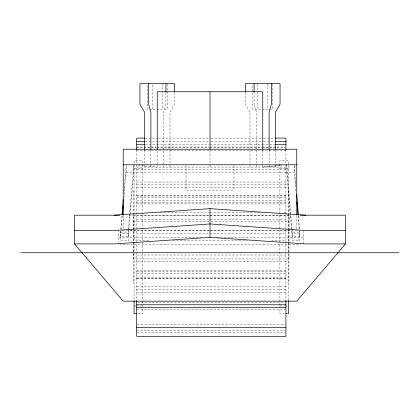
<?xml version="1.0" encoding="UTF-8"?>
<svg xmlns="http://www.w3.org/2000/svg" width="420" height="420" viewBox="0 0 420 420"><rect width="100%" height="100%" fill="white"/><g stroke="black" fill="none" stroke-linecap="round" stroke-linejoin="round"><path stroke-width="0.32" stroke-dasharray="2.1 1.58" d="M152.313 109.189L152.313 84.32M174.573 92.647L174.573 104.197L170 112.093L170 167.092M128.751 229.435L128.121 236.591L120.514 236.591L120.514 232.082L121.889 215.806M123.874 192.376L126.131 165.685M128.121 236.591L128.231 230.78M128.289 230.129L133.739 165.685M120.514 236.591L122.346 215.77M123.895 198.198L126.184 172.174L126.184 165.034M128.809 228.785L133.796 172.174L133.796 165.685M262.747 150.055L262.747 167.092L281.998 165.396M262.747 167.092L282.025 165.396M145.204 138.096L157.642 138.096M158.298 138.096L210.662 138.096M211.312 138.096L263.025 138.096M263.676 138.096L274.806 138.096M145.204 141.598L157.642 141.598M158.298 141.598L210.662 141.598M211.312 141.598L263.025 141.598M263.676 141.598L274.806 141.598M145.204 144.275L156.334 144.275M156.986 144.275L209.349 144.275M210.005 144.275L261.713 144.275M262.369 144.275L274.806 144.275M136.694 147.005L156.334 147.005M156.986 147.005L209.349 147.005M210.005 147.005L261.713 147.005M262.369 147.005L285.28 147.005M136.694 147.515L156.334 147.515M156.986 147.515L209.349 147.515M210.005 147.515L261.713 147.515M262.369 147.515L285.28 147.515M136.694 150.239L285.931 150.239M136.694 167.081L285.931 167.081M134.069 168.425L142.727 168.425M279.888 168.425L288.545 168.425M136.694 169.643L285.931 169.643M136.694 172.121L285.931 172.121M126.184 172.174L133.796 172.174M291.9 228.827L286.734 165.034L286.734 172.174L294.341 172.174L296.095 192.995M136.694 182.044L285.931 182.044M136.694 184.879L285.931 184.879M136.694 187.609L285.931 187.609M136.694 195.683L285.931 195.683M136.694 195.988L285.931 195.988M136.694 197.332L285.931 197.332M136.694 200.723L285.931 200.723M136.694 202.577L285.931 202.577M136.694 203.915L285.931 203.915M160.262 212.809L209.349 212.809M210.005 212.809L259.749 212.809M283.967 212.809L285.931 212.809M128.987 215.192L291.013 215.192M209.27 215.486L133.465 215.486L133.465 258.941L288.997 258.941L288.997 253.848M209.921 215.486L288.997 215.486L288.997 251.937M136.694 219.392L209.349 219.392M210.005 219.392L285.931 219.392M133.465 221.849L210.578 221.849M211.228 221.849L288.997 221.849M129.932 230.155L209.317 230.155M209.974 230.155L290.02 230.155M122.425 230.496L297.575 230.496M120.514 232.082L128.121 232.082M291.953 229.478L292.163 232.082L299.77 232.082L299.77 236.591L292.163 236.591L291.669 230.738M118.781 237.211L203.416 237.211M216.536 237.211L303.796 237.211M148.481 240.776L136.694 240.776L136.694 233.651L285.931 233.651L285.931 240.776L271.535 240.776M172.699 240.776L247.317 240.776M119.438 244.272L300.515 244.272M136.694 255.029L285.931 255.029M136.694 261.618L285.931 261.618M136.694 270.512L285.931 270.512M136.694 271.85L285.931 271.85M136.694 273.704L285.931 273.704M136.694 277.095L285.931 277.095M136.694 278.439L285.931 278.439M136.694 278.744L285.931 278.744M136.694 286.818L285.931 286.818M136.694 289.543L285.931 289.543M136.694 292.378L285.931 292.378M137.351 302.3L285.28 302.3M134.069 306.002L135.922 306.002M136.542 306.002L142.727 306.002M279.888 306.002L284.834 306.002M285.453 306.002L287.926 306.002M136.694 309.824L285.28 309.824M137.776 313.635L142.727 313.635L142.727 308.464M284.834 313.635L279.888 313.635L279.888 308.464M137.351 324.188L285.28 324.188M136.694 330.151L285.28 330.151M137.351 332.829L285.28 332.829M137.975 165.396L157.259 167.092L157.259 150.055M298.016 215.77L299.77 236.591M286.734 172.174L291.611 230.087M294.394 165.685L296.079 186.517M298.452 215.806L299.77 232.082M303.796 230.795L303.796 244.272M296.777 215.528L296.777 229.194M294.341 165.685L294.341 172.174M292.163 232.082L292.163 236.591M288.923 190.696L288.923 253.019M288.923 253.475L288.923 283.6M288.545 300.174L288.545 160.786L279.888 160.786L279.888 307.818M285.931 149.903L285.931 233.263M285.931 241.164L285.931 301.655M275.494 150.066L275.494 167.092M272.638 84.32L272.638 109.189L252.856 109.189L252.856 84.32M269.12 150.066L269.12 167.092M267.692 83.669L267.692 109.189M257.801 84.32L257.801 109.189M256.373 167.092L256.373 112.093L254.09 104.197L254.09 92.647M250 167.092L250 112.093L245.427 104.197L245.427 92.647M233.961 165.428L233.961 190.118L186.039 190.118L186.039 165.428M210 150.055L210 167.092M167.144 84.32L167.144 109.189L147.368 109.189L147.368 84.32M165.916 92.647L165.916 104.197L163.627 112.093L163.627 167.092M162.199 83.669L162.199 109.189M150.885 150.066L150.885 167.092M144.512 150.066L144.512 167.092M142.727 306.548L142.727 160.786L134.069 160.786L134.069 300.174M136.694 149.903L136.694 233.263M136.694 241.164L136.694 301.655M133.686 190.696L133.686 253.019M133.686 253.475L133.686 283.6M123.223 215.528L123.223 229.194M118.781 230.155L118.781 242.345M128.368 233.709L120.755 233.709L120.755 240.844L128.368 240.844L128.368 233.709M299.691 233.709L292.079 233.709L292.079 240.844L299.691 240.844L299.691 233.709"/><path stroke-width="0.63" d="M174.573 92.006L174.573 83.669L139.939 83.669L139.939 104.197L144.512 112.093L144.512 149.415M121.999 214.505L123.265 199.537M122.404 215.119L123.265 205.359M300.195 215.192L345.461 215.192L345.461 243.91L296.777 301.151L123.223 301.151L74.54 243.91L74.54 215.192L119.805 215.192M114.219 215.192L210 208.646L305.786 215.192M345.461 243.91L305.786 243.91L210 237.368L114.219 243.91L74.54 243.91M144.553 138.096L136.694 138.096L136.694 149.625M275.462 138.096L285.931 138.096L285.931 149.625M136.694 141.598L144.553 141.598M275.462 141.598L285.931 141.598M136.694 144.275L144.553 144.275M275.462 144.275L285.931 144.275M123.223 164.777L296.777 164.777M74.54 230.496L114.219 230.496L210 223.954L305.786 230.496L345.461 230.496M21 252.74L399 252.74M136.694 304.778L285.931 304.778M136.694 307.346L285.931 307.346M136.542 313.635L134.069 313.635L134.069 300.767M286.072 313.635L288.545 313.635L288.545 300.767M136.694 327.421L285.931 327.421M296.867 202.104L297.964 215.119M296.714 194.329L298.347 214.505M296.777 214.883L296.777 149.221L123.223 149.221L123.223 214.883M285.931 300.841L285.931 336.331L136.694 336.331L136.694 300.841M275.494 149.415L275.494 112.093L280.067 104.197L280.067 83.669L245.427 83.669L245.427 92.006M271.404 83.669L271.404 104.197L269.12 112.093L269.12 149.415M262.747 149.399L262.747 91.744L157.259 91.744L157.259 149.399M254.09 83.669L254.09 92.006M210 91.744L210 149.399M210 208.646L210 237.368M165.916 83.669L165.916 92.006M150.885 149.415L150.885 112.093L148.596 104.197L148.596 83.669"/></g></svg>
